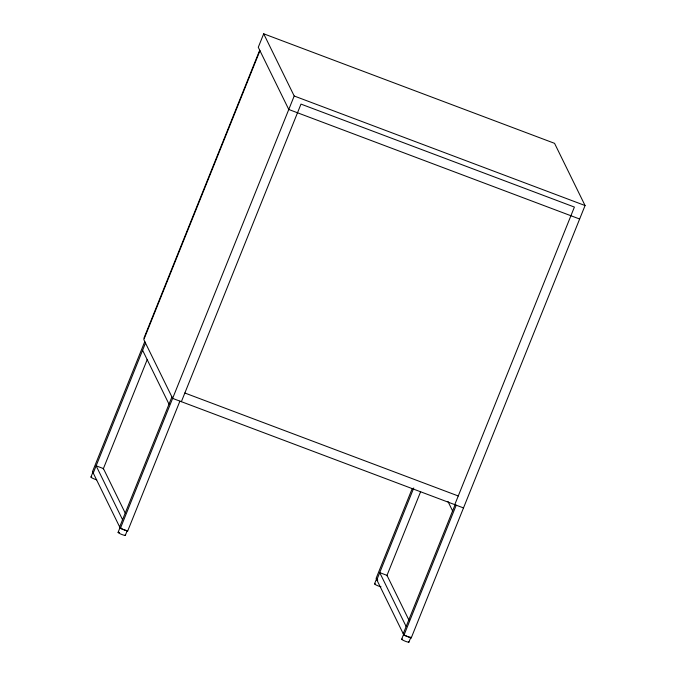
<?xml version="1.0" encoding="UTF-8"?>
<svg xmlns="http://www.w3.org/2000/svg" width="676" height="676" viewBox="0 0 676 676"><rect width="100%" height="100%" fill="white"/><g stroke="black" fill="none" stroke-linecap="round" stroke-linejoin="round"><path stroke-width="1.01" d="M412.259 488.452L376.11 578.386L403.961 635.195L411.236 637.933L585.061 205.538L554.557 143.337L263.699 33.8L258.274 47.286L288.779 109.487L579.636 219.016M143.92 338.22L259.677 50.277M259.956 50.708L143.819 339.622L172.633 398.392L463.499 507.93M144.782 341.574L92.519 471.586L120.37 528.395L127.646 531.133L179.909 401.13M90.973 476.994L92.908 472.178A3.929 0.558 21.9 0 0 93.541 472.87M93.237 473.056L145.501 343.045M103.259 468.95L147.267 359.471M119.652 526.934L171.915 396.922M118.106 532.333L120.041 527.517M120.37 528.395L294.195 96L263.699 33.8M125.322 535.358L127.257 530.55A3.929 0.558 21.9 0 1 122.145 528.987A3.929 0.558 21.9 0 1 120.827 527.542M181.362 401.679L300.989 104.104L574.397 207.067L454.771 504.642M374.563 583.794L376.498 578.977M376.828 579.856L413.763 487.971M386.849 575.749L420.641 491.68M403.242 633.725L455.142 504.626M401.696 639.133L403.631 634.316M403.961 635.195L456.224 505.192M408.912 642.158L410.847 637.341M294.195 96L585.061 205.538M184.844 393.01L458.26 495.973M447.968 501.491L452.607 510.946M409.25 620.737L387.002 575.369L379.735 572.631L406.149 626.508M411.236 637.933L410.873 637.198A3.929 0.558 21.9 0 1 406.648 636.184A3.929 0.558 21.9 0 1 403.91 634.282M142.594 350.269L169.008 404.147M125.195 512.991L103.411 468.569L96.144 465.832L122.559 519.709M127.282 530.407L127.646 531.133M408.726 641.778A3.929 0.558 21.9 0 1 404.713 641A3.929 0.558 21.9 0 1 402.482 639.158M377.791 580.042A3.929 0.558 21.9 0 1 377.132 579.67M376.684 579.357A3.929 0.558 21.9 0 1 376.777 578.935M380.994 586.793A3.929 0.558 21.9 0 1 375.856 584.858A3.929 0.558 21.9 0 1 375.341 583.819M125.128 534.978A3.929 0.558 21.9 0 1 123.294 535.003A3.929 0.558 21.9 0 1 118.57 532.916A3.929 0.558 21.9 0 1 119.584 532.527M96.71 479.825A3.929 0.558 21.9 0 1 91.911 477.864A3.929 0.558 21.9 0 1 91.75 477.019"/></g></svg>
